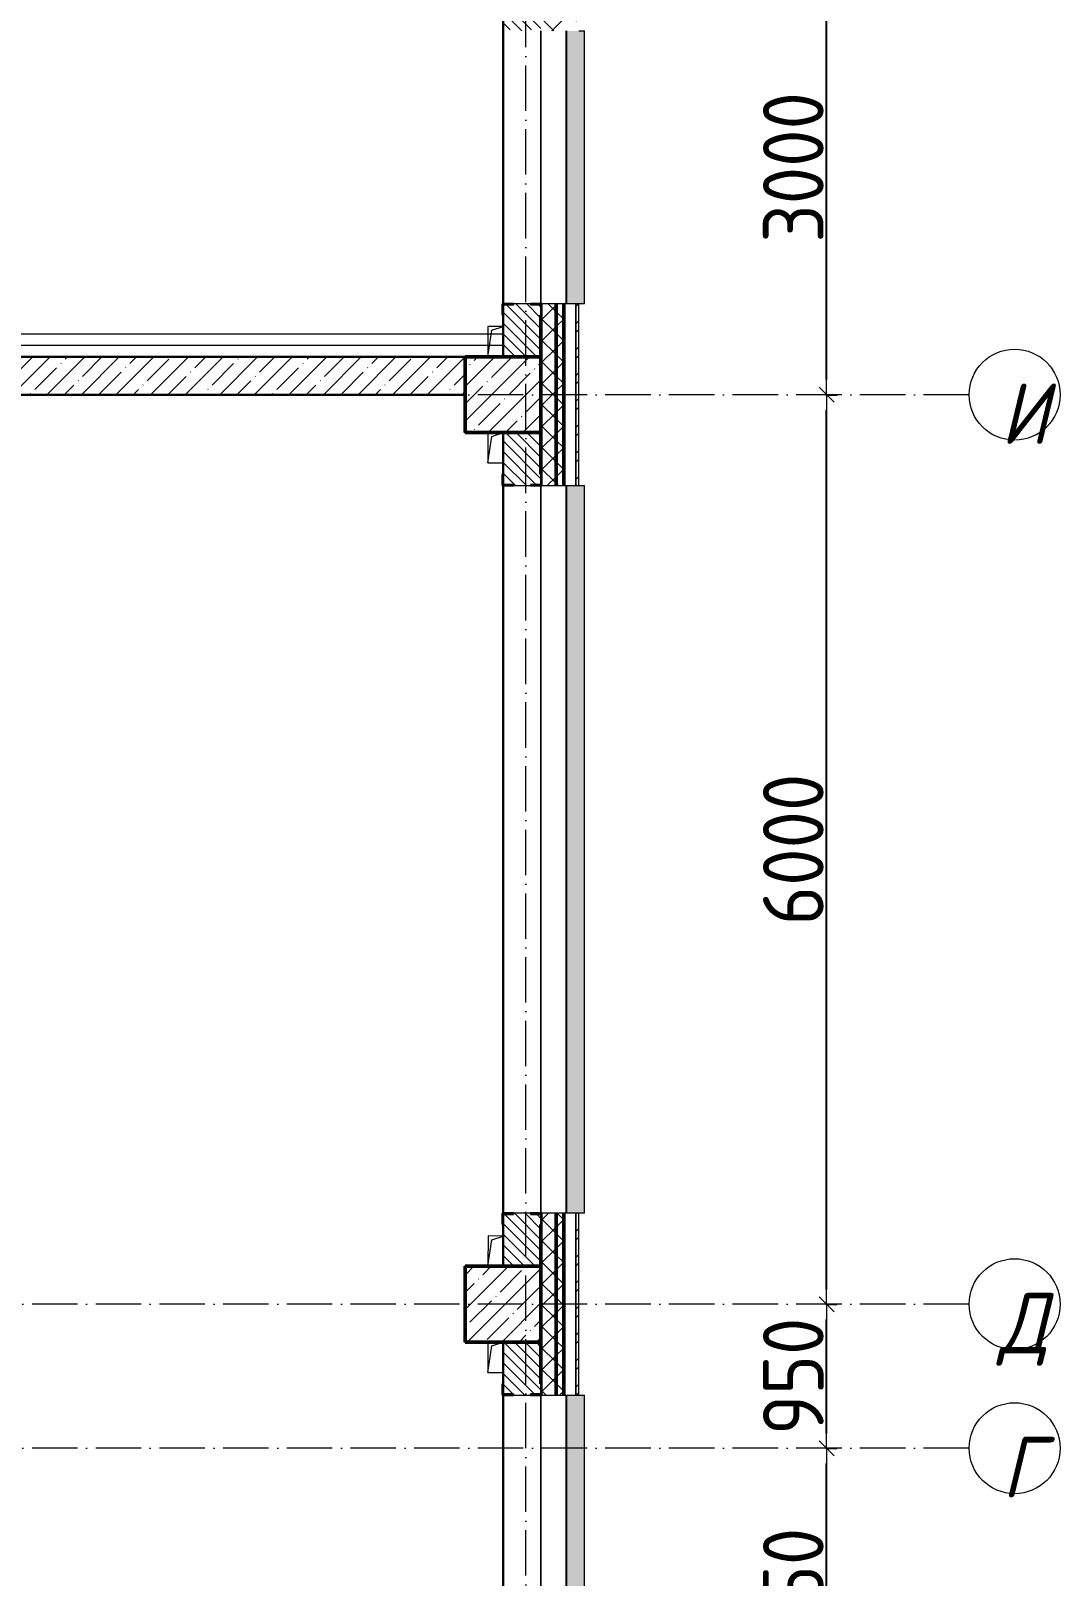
# Model space of a CAD drawing. Header units: millimetres. Extents: x -213536 to 1564669, y -45299 to 942238.
# Drawn here: x 647607 to 654396, y 294819 to 305012 of the extents above; entities that cross this region are included whole.
import ezdxf

# ---------------------------------------------------------------- set-up
doc = ezdxf.new("R2010")
doc.units = ezdxf.units.MM
doc.linetypes.add('50_200_ШТРИХ_1Т_ш5_п1_п1_', pattern=[700, 500, -100, 0, -100])
for name, color, linetype, lineweight in [('3) ЖБ 4м', 3, 'Continuous', 30), ('3.1) ЖБ окна 1.2 м', 102, 'Continuous', 30), ('A-____-____-DIMS', 7, 'Continuous', 9), ('A-DETL-____-OTLN-4', 7, 'Continuous', 18), ('A-GENM-____-MCUT', 7, 'Continuous', 25), ('A-GENM-____-OTLN', 7, 'Continuous', 9), ('A-GENM-____-OTLN-1', 7, 'Continuous', 25), ('A-GLAZ-____-OTLN', 7, 'Continuous', 9), ('A-WALL-____-MCUT-1', 7, 'Continuous', 9), ('A-WALL-____-MCUT-2', 7, 'Continuous', 50), ('A-WALL-____-MCUT-3', 7, 'Continuous', 9), ('A-WALL-____-OTLN', 7, 'Continuous', 9), ('A-WALL-____-PATT-1', 7, 'Continuous', 9), ('A-WALL-FNSH-MCUT-1', 7, 'Continuous', 9), ('S-COLS-____-MCUT', 7, 'Continuous', 50), ('S-COLS-____-OTLN', 7, 'Continuous', 9), ('S-GRID-____-IDEN', 7, 'Continuous', 9), ('S-GRID-____-OTLN-1', 7, '50_200_ШТРИХ_1Т_ш5_п1_п1_', 9)]:
    doc.layers.add(name, color=color, linetype=linetype, lineweight=lineweight)
doc.layers.add('A-GLAZ-____-OTLN-1', color=7, linetype='Continuous', lineweight=9, true_color=0xc0c0c0)
doc.styles.add('ISOCPEUR_I', font='isocpeui.ttf', dxfattribs={"width": 0.9, "height": 2.5})
doc.styles.add('СПДС', font='isocpeur.ttf', dxfattribs={"width": 0.9})
doc.dimstyles.new('Размера А3', dxfattribs={"dimtxt": 200, "dimasz": 100, "dimexe": 70, "dimexo": 100, "dimgap": 20, "dimtad": 1, "dimdec": 0, "dimrnd": 10, "dimzin": 0, "dimdsep": 46, "dimtxsty": 'СПДС', "dimblk": 'ARROWHEAD_6', "dimcen": 1, "dimclrd": 256, "dimclre": 256, "dimclrt": 256, "dimazin": 0, "dimtfac": 1, "dimtdec": 0, "dimtmove": 2, "dimatfit": 3, "dimfxl": 1, "dimtolj": 1, "dimtzin": 0, "dimarcsym": 0})
pattern_1 = [(45, (549721.47, 286281.11), (-70.71068, 70.71068), []), (135, (549721.47, 286281.11), (-70.71068, -70.71068), [])]
pattern_2 = [(135, (549721.475, 286281.11), (-35.35534, -35.35534), [])]

# ---------------------------------------------------------------- blocks, each defined once
blk = doc.blocks.new('BSC_Колонна _Прямоугольная - 500х500-V29-АР1_План отверстий 3 этажа в осях 1-64_А-ГГ')
at = {"layer": 'S-COLS-____-OTLN'}
h = blk.add_hatch(dxfattribs=at)
h.set_pattern_fill('FP_66', color=256, style=0, pattern_type=2)
h.set_pattern_definition([(45, (-101000, -16331.04), (-114.04925, 114.04925), []), (45, (-100885.95, -16331.04), (-114.04925, 114.04925), [201.613, -40.323, 3.353, -36.97])])
h.paths.add_polyline_path([(-250, -250), (250, -250), (250, 250), (-250, 250), (-250, -116)], flags=0)
at = {"layer": 'S-COLS-____-MCUT'}
for p, q in [((250, 250), (-250, 250)), ((-250, 250), (-250, -250)), ((250, -250), (250, 250)), ((-250, -250), (250, -250))]:
    blk.add_line(p, q, dxfattribs=at)
blk = doc.blocks.new('BSC_Колонна _Прямоугольная - 500х500-V80-АР1_План отверстий 3 этажа в осях 1-64_А-ГГ')
at = {"layer": 'S-COLS-____-OTLN'}
h = blk.add_hatch(dxfattribs=at)
h.set_pattern_fill('FP_117', color=256, style=0, pattern_type=2)
h.set_pattern_definition([(45, (-101000, -10331.04), (-114.04925, 114.04925), []), (45, (-100885.95, -10331.04), (-114.04925, 114.04925), [201.613, -40.323, 3.353, -36.97])])
h.paths.add_polyline_path([(-250, -250), (250, -250), (250, 250), (-250, 250), (-250, -137)], flags=0)
at = {"layer": 'S-COLS-____-MCUT'}
for p, q in [((250, 250), (-250, 250)), ((-250, 250), (-250, -250)), ((250, -250), (250, 250)), ((-250, -250), (250, -250))]:
    blk.add_line(p, q, dxfattribs=at)
blk = doc.blocks.new('Фахверк_СКБ_Уголок - 250_2700-27497298-АР1_План отверстий 3 этажа в осях 1-64_А-ГГ')
at = {"layer": 'A-GENM-____-MCUT'}
for p, q in [((200, 181), (125, 181)), ((125, 181), (125, 106)), ((125, 106), (131, 106)), ((131, 106), (131, 175)), ((131, 175), (200, 175)), ((200, 175), (200, 181)), ((131, -6), (125, -6)), ((125, -6), (125, -81)), ((125, -81), (200, -81)), ((131, -75), (131, -6)), ((200, -75), (131, -75)), ((200, -81), (200, -75))]:
    blk.add_line(p, q, dxfattribs=at)
blk = doc.blocks.new('AR_Отверстие прямоугольное _в плите_ - AR_Отверстие прямоугольное _в плите_-V178-АР1_План отверстий 3 этажа в осях 1-64_А-ГГ')
at = {"layer": 'A-GENM-____-OTLN'}
for p, q in [((-50, 100), (-50, -100)), ((-50, -100), (-25, 75)), ((-25, 75), (50, 100)), ((-50, -100), (50, -100))]:
    blk.add_line(p, q, dxfattribs=at)
blk = doc.blocks.new('AR_Отверстие прямоугольное _в плите_ - AR_Отверстие прямоугольное _в плите_-V179-АР1_План отверстий 3 этажа в осях 1-64_А-ГГ')
at = {"layer": 'A-GENM-____-OTLN'}
for p, q in [((50, 100), (-50, 100)), ((-50, 100), (-50, -100)), ((-50, -100), (-25, 75)), ((-25, 75), (50, 100))]:
    blk.add_line(p, q, dxfattribs=at)
blk = doc.blocks.new('AR_Отверстие прямоугольное _в плите_ - AR_Отверстие прямоугольное _в плите_-V182-АР1_План отверстий 3 этажа в осях 1-64_А-ГГ')
at = {"layer": 'A-GENM-____-OTLN'}
for p, q in [((49, 100), (-50, 100)), ((-50, 100), (-50, -100)), ((-50, -100), (-25, 75)), ((-25, 75), (49, 100)), ((-50, -100), (50, -100))]:
    blk.add_line(p, q, dxfattribs=at)
blk = doc.blocks.new('Отлив_СКБ - Отлив витража_120_НВФ-31885687-АР1_План отверстий 3 этажа в осях 1-64_А-ГГ')
at = {"layer": 'A-GLAZ-____-OTLN-1'}
for points in [[(0, 0), (0, -2), (1800, -2), (1800, 0), (534, 0)], [(0, -2), (0, -120), (1800, -120), (1800, -2), (534, -2)]]:
    blk.add_hatch(color=256, dxfattribs=at).paths.add_polyline_path(points, flags=0)
at = {"layer": 'A-GLAZ-____-OTLN'}
for p, q in [((0, 0), (1800, 0)), ((1800, -2), (0, -2)), ((0, -120), (0, -83)), ((1800, -83), (1800, -120)), ((0, -120), (1800, -120))]:
    blk.add_line(p, q, dxfattribs=at)
blk = doc.blocks.new('Отлив_СКБ - Отлив витража_120_НВФ-31885688-АР1_План отверстий 3 этажа в осях 1-64_А-ГГ')
at = {"layer": 'A-GLAZ-____-OTLN-1'}
for points in [[(4275, -2), (4800, -2), (4800, 0), (0, 0), (0, -2), (740, -2)], [(4275, -120), (4800, -120), (4800, -2), (0, -2), (0, -120), (740, -120)]]:
    blk.add_hatch(color=256, dxfattribs=at).paths.add_polyline_path(points, flags=0)
at = {"layer": 'A-GLAZ-____-OTLN'}
for p, q in [((0, 0), (4800, 0)), ((4800, -2), (0, -2)), ((0, -120), (0, -83)), ((4800, -83), (4800, -120)), ((0, -120), (4800, -120))]:
    blk.add_line(p, q, dxfattribs=at)
blk = doc.blocks.new('Ось сетки - Круг_Ø6_00__ISO-2_5_0_9K_-25732049-АР1_План отверстий 3 этажа в осях 1-64_А-ГГ')
at = {"layer": 'S-GRID-____-IDEN'}
blk.add_circle((0, 0), 3, dxfattribs=at)
blk = doc.blocks.new('ARROWHEAD_6')
at = {"color": 0, "linetype": 'Continuous'}
for p, q in [((0, 0), (-1, 0)), ((-0.5, -0.5), (0.5, 0.5))]:
    blk.add_line(p, q, dxfattribs=at)
blk = doc.blocks.new('*D5395')
at = {"layer": 'A-____-____-DIMS', "lineweight": -2, "transparency": 16777216}
for p, q in [((652850, 295662), (652926, 295662)), ((652856, 293712), (652856, 295562)), ((652850, 293612), (652926, 293612))]:
    blk.add_line(p, q, dxfattribs=at)
at = {"layer": 'Defpoints', "color": 0, "lineweight": 50, "transparency": 16777216}
for p in [(652750, 295662), (652856, 295662), (652750, 293612)]:
    blk.add_point(p, dxfattribs=at)
at = {"layer": 'A-____-____-DIMS', "lineweight": -2, "transparency": 16777216, "xscale": 100, "yscale": 100, "zscale": 100}
for p, rotation in [((652856, 295662), 90), ((652856, 293612), 270)]:
    blk.add_blockref('ARROWHEAD_6', p, dxfattribs=dict(at, rotation=rotation))
at = {"layer": 'A-____-____-DIMS', "transparency": 16777216, "insert": (652636, 294637), "char_height": 400, "attachment_point": 5, "rotation": 90, "style": 'СПДС'}
blk.add_mtext('\\A1;2050', dxfattribs=at)
blk = doc.blocks.new('*D5396')
at = {"layer": 'A-____-____-DIMS', "lineweight": -2, "transparency": 16777216}
for p, q in [((652850, 296612), (652926, 296612)), ((652856, 295762), (652856, 296512)), ((652850, 295662), (652926, 295662))]:
    blk.add_line(p, q, dxfattribs=at)
at = {"layer": 'Defpoints', "color": 0, "lineweight": 50, "transparency": 16777216}
for p in [(652750, 296612), (652856, 296612), (652750, 295662)]:
    blk.add_point(p, dxfattribs=at)
at = {"layer": 'A-____-____-DIMS', "lineweight": -2, "transparency": 16777216, "xscale": 100, "yscale": 100, "zscale": 100}
for p, rotation in [((652856, 296612), 90), ((652856, 295662), 270)]:
    blk.add_blockref('ARROWHEAD_6', p, dxfattribs=dict(at, rotation=rotation))
at = {"layer": 'A-____-____-DIMS', "transparency": 16777216, "insert": (652636, 296137), "char_height": 400, "attachment_point": 5, "rotation": 90, "style": 'СПДС'}
blk.add_mtext('\\A1;950', dxfattribs=at)
blk = doc.blocks.new('*D5397')
at = {"layer": 'A-____-____-DIMS', "lineweight": -2, "transparency": 16777216}
for p, q in [((652850, 302612), (652926, 302612)), ((652856, 296712), (652856, 302512)), ((652850, 296612), (652926, 296612))]:
    blk.add_line(p, q, dxfattribs=at)
at = {"layer": 'Defpoints', "color": 0, "lineweight": 50, "transparency": 16777216}
for p in [(652750, 302612), (652856, 302612), (652750, 296612)]:
    blk.add_point(p, dxfattribs=at)
at = {"layer": 'A-____-____-DIMS', "lineweight": -2, "transparency": 16777216, "xscale": 100, "yscale": 100, "zscale": 100}
for p, rotation in [((652856, 302612), 90), ((652856, 296612), 270)]:
    blk.add_blockref('ARROWHEAD_6', p, dxfattribs=dict(at, rotation=rotation))
at = {"layer": 'A-____-____-DIMS', "transparency": 16777216, "insert": (652636, 299612), "char_height": 400, "attachment_point": 5, "rotation": 90, "style": 'СПДС'}
blk.add_mtext('\\A1;6000', dxfattribs=at)
blk = doc.blocks.new('*D5398')
at = {"layer": 'A-____-____-DIMS', "lineweight": -2, "transparency": 16777216}
for p, q in [((652850, 305612), (652926, 305612)), ((652856, 302712), (652856, 305512)), ((652850, 302612), (652926, 302612))]:
    blk.add_line(p, q, dxfattribs=at)
at = {"layer": 'Defpoints', "color": 0, "lineweight": 50, "transparency": 16777216}
for p in [(652750, 305612), (652856, 305612), (652750, 302612)]:
    blk.add_point(p, dxfattribs=at)
at = {"layer": 'A-____-____-DIMS', "lineweight": -2, "transparency": 16777216, "xscale": 100, "yscale": 100, "zscale": 100}
for p, rotation in [((652856, 305612), 90), ((652856, 302612), 270)]:
    blk.add_blockref('ARROWHEAD_6', p, dxfattribs=dict(at, rotation=rotation))
at = {"layer": 'A-____-____-DIMS', "transparency": 16777216, "insert": (652636, 304112), "char_height": 400, "attachment_point": 5, "rotation": 90, "style": 'СПДС'}
blk.add_mtext('\\A1;3000', dxfattribs=at)

msp = doc.modelspace()

# ---------------------------------------------------------------- hatches: boundary and pattern name
at = {"layer": 'A-WALL-____-PATT-1'}
h = msp.add_hatch(dxfattribs=at)
h.set_pattern_fill('FP_1', color=256, style=0, pattern_type=2)
h.set_pattern_definition(pattern_1)
h.paths.add_polyline_path([(651071.5, 284262.2), (651071.5, 285212.2), (650977.5, 285212.2), (650977.5, 285137.2), (650971.5, 285137.2), (650971.5, 284262.2)], flags=0)
h.paths.add_polyline_path([(650977.5, 287012.2), (651071.5, 287012.2), (651071.5, 288212.2), (650977.5, 288212.2), (650977.5, 288137.2), (650971.5, 288137.2), (650971.5, 287087.2), (650977.5, 287087.2), (650977.5, 287015.2)], flags=0)
h.paths.add_polyline_path([(651071.5, 290012.2), (651071.5, 291212.2), (650977.5, 291212.2), (650977.5, 291137.2), (650971.5, 291137.2), (650971.5, 290087.2), (650977.5, 290087.2), (650977.5, 290012.2)], flags=0)
h.paths.add_polyline_path([(651071.5, 293012.2), (651071.5, 294212.2), (650977.5, 294212.2), (650977.5, 294137.2), (650971.5, 294137.2), (650971.5, 293087.2), (650977.5, 293087.2), (650977.5, 293012.2)], flags=0)
h.paths.add_polyline_path([(650977.5, 296012.2), (651071.5, 296012.2), (651071.5, 297212.2), (650977.5, 297212.2), (650977.5, 297137.2), (650971.5, 297137.2), (650971.5, 296087.2), (650977.5, 296087.2), (650977.5, 296018.2)], flags=0)
h.paths.add_polyline_path([(650977.5, 302012.2), (651071.5, 302012.2), (651071.5, 303212.2), (650977.5, 303212.2), (650977.5, 303137.2), (650971.5, 303137.2), (650971.5, 302087.2), (650977.5, 302087.2), (650977.5, 302018.2)], flags=0)
h.paths.add_polyline_path([(650977.5, 305012.2), (651071.5, 305012.2), (651071.5, 306212.2), (650977.5, 306212.2), (650977.5, 306137.2), (650971.5, 306137.2), (650971.5, 305087.2), (650977.5, 305087.2), (650977.5, 305018.2)], flags=0)
h.paths.add_polyline_path([(651071.5, 308012.2), (651071.5, 309212.2), (650977.5, 309212.2), (650977.5, 309137.2), (650971.5, 309137.2), (650971.5, 308087.2), (650977.5, 308087.2), (650977.5, 308012.2)], flags=0)
h.paths.add_polyline_path([(650977.5, 311012.2), (651071.5, 311012.2), (651071.5, 312212.2), (650977.5, 312212.2), (650977.5, 312137.2), (650971.5, 312137.2), (650971.5, 311087.2), (650977.5, 311087.2), (650977.5, 311018.2)], flags=0)
h.paths.add_polyline_path([(651071.5, 314012.2), (651071.5, 315212.2), (650977.5, 315212.2), (650977.5, 315137.2), (650971.5, 315137.2), (650971.5, 314087.2), (650977.5, 314087.2), (650977.5, 314012.2)], flags=0)
h.paths.add_polyline_path([(651071.5, 320012.2), (651071.5, 321212.2), (650977.5, 321212.2), (650977.5, 321137.2), (650971.5, 321137.2), (650971.5, 320087.2), (650977.5, 320087.2), (650977.5, 320012.2)], flags=0)
h.paths.add_polyline_path([(650977.5, 323012.2), (651071.5, 323012.2), (651071.5, 324212.2), (650977.5, 324212.2), (650977.5, 324137.2), (650971.5, 324137.2), (650971.5, 323087.2), (650977.5, 323087.2), (650977.5, 323018.2)], flags=0)
h.paths.add_polyline_path([(651071.5, 326012.2), (651071.5, 327212.2), (650977.5, 327212.2), (650977.5, 327137.2), (650971.5, 327137.2), (650971.5, 326087.2), (650977.5, 326087.2), (650977.5, 326012.2)], flags=0)
h.paths.add_polyline_path([(651071.5, 332012.2), (651071.5, 333077.2), (650971.5, 333077.2), (650971.5, 332087.2), (650977.5, 332087.2), (650977.5, 332012.2)], flags=0)
h = msp.add_hatch(dxfattribs=at)
h.set_pattern_fill('FP_1', color=256, style=0, pattern_type=2)
h.set_pattern_definition(pattern_1)
h.paths.add_polyline_path([(651071.5, 284212.2), (651121.5, 284212.2), (651121.5, 285212.2), (651071.5, 285212.2), (651071.5, 284262.2)], flags=0)
h.paths.add_polyline_path([(651071.5, 287012.2), (651121.5, 287012.2), (651121.5, 288212.2), (651071.5, 288212.2), (651071.5, 287015.2)], flags=0)
h.paths.add_polyline_path([(651121.5, 290012.2), (651121.5, 291212.2), (651071.5, 291212.2), (651071.5, 290012.2)], flags=0)
h.paths.add_polyline_path([(651121.5, 293012.2), (651121.5, 294212.2), (651071.5, 294212.2), (651071.5, 293012.2)], flags=0)
h.paths.add_polyline_path([(651071.5, 296012.2), (651121.5, 296012.2), (651121.5, 297212.2), (651071.5, 297212.2), (651071.5, 296475.5)], flags=0)
h.paths.add_polyline_path([(651071.5, 302012.2), (651121.5, 302012.2), (651121.5, 303212.2), (651071.5, 303212.2), (651071.5, 302495.7)], flags=0)
h.paths.add_polyline_path([(651121.5, 305012.2), (651121.5, 306212.2), (651071.5, 306212.2), (651071.5, 305012.2)], flags=0)
h.paths.add_polyline_path([(651121.5, 308012.2), (651121.5, 309212.2), (651071.5, 309212.2), (651071.5, 308012.2)], flags=0)
h.paths.add_polyline_path([(651071.5, 311012.2), (651121.5, 311012.2), (651121.5, 312212.2), (651071.5, 312212.2), (651071.5, 311096)], flags=0)
h.paths.add_polyline_path([(651071.5, 314012.2), (651121.5, 314012.2), (651121.5, 315212.2), (651071.5, 315212.2), (651071.5, 314536.1)], flags=0)
h.paths.add_polyline_path([(651071.5, 320012.2), (651121.5, 320012.2), (651121.5, 321212.2), (651071.5, 321212.2), (651071.5, 320556.3)], flags=0)
h.paths.add_polyline_path([(651121.5, 323012.2), (651121.5, 324212.2), (651071.5, 324212.2), (651071.5, 323012.2)], flags=0)
h.paths.add_polyline_path([(651071.5, 326012.2), (651121.5, 326012.2), (651121.5, 327212.2), (651071.5, 327212.2), (651071.5, 326576.6)], flags=0)
h.paths.add_polyline_path([(651071.5, 332012.2), (651121.5, 332012.2), (651121.5, 333077.2), (651071.5, 333077.2), (651071.5, 332596.8)], flags=0)
h = msp.add_hatch(dxfattribs=at)
h.set_pattern_fill('FP_3', color=256, style=0, pattern_type=2)
h.set_pattern_definition([(45, (549721.47, 286281.11), (-85.53659, 85.53659), []), (45, (549778.5, 286281.11), (-85.53659, 85.53659), [])])
h.paths.add_polyline_path([(651201.5, 284112.2), (651221.5, 284112.2), (651221.5, 285212.2), (651201.5, 285212.2), (651201.5, 284132.2)], flags=0)
h.paths.add_polyline_path([(651221.5, 287012.2), (651221.5, 288212.2), (651201.5, 288212.2), (651201.5, 287012.2)], flags=0)
h.paths.add_polyline_path([(651201.5, 290012.2), (651221.5, 290012.2), (651221.5, 291212.2), (651201.5, 291212.2), (651201.5, 290455.3)], flags=0)
h.paths.add_polyline_path([(651201.5, 293012.2), (651221.5, 293012.2), (651221.5, 294212.2), (651201.5, 294212.2), (651201.5, 293035.4)], flags=0)
h.paths.add_polyline_path([(651221.5, 296012.2), (651221.5, 297212.2), (651201.5, 297212.2), (651201.5, 296012.2)], flags=0)
h.paths.add_polyline_path([(651221.5, 302012.2), (651221.5, 303212.2), (651201.5, 303212.2), (651201.5, 302012.2)], flags=0)
h.paths.add_polyline_path([(651221.5, 305012.2), (651221.5, 306212.2), (651201.5, 306212.2), (651201.5, 305012.2)], flags=0)
h.paths.add_polyline_path([(651221.5, 308012.2), (651221.5, 309212.2), (651201.5, 309212.2), (651201.5, 308012.2)], flags=0)
h.paths.add_polyline_path([(651201.5, 311012.2), (651221.5, 311012.2), (651221.5, 312212.2), (651201.5, 312212.2), (651201.5, 311096)], flags=0)
h.paths.add_polyline_path([(651221.5, 314012.2), (651221.5, 315212.2), (651201.5, 315212.2), (651201.5, 314012.2)], flags=0)
h.paths.add_polyline_path([(651221.5, 320012.2), (651221.5, 321212.2), (651201.5, 321212.2), (651201.5, 320012.2)], flags=0)
h.paths.add_polyline_path([(651201.5, 323012.2), (651221.5, 323012.2), (651221.5, 324212.2), (651201.5, 324212.2), (651201.5, 323136.4)], flags=0)
h.paths.add_polyline_path([(651221.5, 326012.2), (651221.5, 327212.2), (651201.5, 327212.2), (651201.5, 326012.2)], flags=0)
h.paths.add_polyline_path([(651221.5, 332012.2), (651221.5, 333077.2), (651201.5, 333077.2), (651201.5, 332012.2)], flags=0)
h = msp.add_hatch(dxfattribs=at)
h.set_pattern_fill('FP_6', color=256, style=0, pattern_type=2)
h.set_pattern_definition(pattern_2)
h.paths.add_polyline_path([(650902.5, 302862.2), (650971.5, 302862.2), (650971.5, 303206.2), (650902.5, 303206.2), (650902.5, 303212.2), (650790.5, 303212.2), (650790.5, 303206.2), (650721.5, 303206.2), (650721.5, 302862.2)], flags=0)
h.paths.add_polyline_path([(650902.5, 305012.2), (650902.5, 305018.2), (650971.5, 305018.2), (650971.5, 305362.2), (650721.5, 305362.2), (650721.5, 305018.2), (650790.5, 305018.2), (650790.5, 305012.2)], flags=0)
h = msp.add_hatch(dxfattribs=at)
h.set_pattern_fill('FP_38', color=256, style=0, pattern_type=2)
h.set_pattern_definition([(45, (549721.47, 286281.11), (-114.04925, 114.04925), []), (45, (549835.52, 286281.11), (-114.04925, 114.04925), [201.612, -40.322, 3.353, -36.97])])
h.paths.add_polyline_path([(650471.5, 302612.2), (650471.5, 302862.2), (643471.5, 302862.2), (643471.5, 302612.2), (650453.3, 302612.2)], flags=0)
h = msp.add_hatch(dxfattribs=at)
h.set_pattern_fill('FP_6', color=256, style=0, pattern_type=2)
h.set_pattern_definition(pattern_2)
h.paths.add_polyline_path([(650971.5, 296862.2), (650971.5, 297206.2), (650902.5, 297206.2), (650902.5, 297212.2), (650790.5, 297212.2), (650790.5, 297206.2), (650721.5, 297206.2), (650721.5, 296862.2), (650902.5, 296862.2)], flags=0)
h.paths.add_polyline_path([(650902.5, 302012.2), (650902.5, 302018.2), (650971.5, 302018.2), (650971.5, 302362.2), (650721.5, 302362.2), (650721.5, 302018.2), (650790.5, 302018.2), (650790.5, 302012.2)], flags=0)
h = msp.add_hatch(dxfattribs=at)
h.set_pattern_fill('FP_6', color=256, style=0, pattern_type=2)
h.set_pattern_definition(pattern_2)
h.paths.add_polyline_path([(650721.5, 293862.2), (650971.5, 293862.2), (650971.5, 294206.2), (650902.5, 294206.2), (650902.5, 294212.2), (650790.5, 294212.2), (650790.5, 294206.2), (650721.5, 294206.2), (650721.5, 293895.4)], flags=0)
h.paths.add_polyline_path([(650902.5, 296012.2), (650902.5, 296018.2), (650971.5, 296018.2), (650971.5, 296362.2), (650721.5, 296362.2), (650721.5, 296018.2), (650790.5, 296018.2), (650790.5, 296012.2)], flags=0)

# ---------------------------------------------------------------- linework, layer by layer
at = {"layer": '3) ЖБ 4м'}
for points in [[(643171.5, 302862.2), (650721.5, 302862.2)], [(650721.5, 302362.2), (650471.5, 302362.2), (650471.5, 302612.2), (643621.5, 302612.2)], [(650721.5, 296362.2), (650471.5, 296362.2), (650471.5, 296862.2), (650721.5, 296862.2)]]:
    msp.add_lwpolyline(points, dxfattribs=at)
at = {"layer": '3.1) ЖБ окна 1.2 м'}
for points in [[(650721.5, 302862.2), (650721.5, 305362.2)], [(650721.5, 296862.2), (650721.5, 302362.2)], [(650721.5, 293862.2), (650721.5, 296362.2)]]:
    msp.add_lwpolyline(points, dxfattribs=at)
at = {"layer": 'A-DETL-____-OTLN-4'}
for p, q in [((650721.5, 303012.2), (643171.5, 303012.2)), ((650721.5, 302937.2), (643171.5, 302937.2))]:
    msp.add_line(p, q, dxfattribs=at)
at = {"layer": 'A-WALL-____-MCUT-1'}
for p, q in [((650471.5, 302862.2), (643471.5, 302862.2)), ((643471.5, 302612.2), (650471.5, 302612.2))]:
    msp.add_line(p, q, dxfattribs=at)
at = {"layer": 'A-WALL-____-MCUT-2'}
for p, q in [((651071.5, 302012.2), (651071.5, 303212.2)), ((651121.5, 302012.2), (651121.5, 303212.2)), ((650971.5, 303137.2), (650971.5, 302862.2)), ((650971.5, 302362.2), (650971.5, 302087.2)), ((651071.5, 296012.2), (651071.5, 297212.2)), ((651121.5, 296012.2), (651121.5, 297212.2)), ((650971.5, 296862.2), (650971.5, 297137.2)), ((650971.5, 296362.2), (650971.5, 296087.2))]:
    msp.add_line(p, q, dxfattribs=at)
at = {"layer": 'A-WALL-____-MCUT-3'}
for p, q in [((650902.5, 303212.2), (650790.5, 303212.2)), ((651201.5, 303212.2), (650977.5, 303212.2)), ((651201.5, 302012.2), (651201.5, 303212.2)), ((650721.5, 303137.2), (650721.5, 302862.2)), ((650721.5, 302362.2), (650721.5, 302087.2)), ((650790.5, 302012.2), (650902.5, 302012.2)), ((650977.5, 302012.2), (651201.5, 302012.2)), ((650902.5, 297212.2), (650790.5, 297212.2)), ((651201.5, 297212.2), (650977.5, 297212.2)), ((651201.5, 296012.2), (651201.5, 297212.2)), ((650721.5, 297137.2), (650721.5, 296862.2)), ((650721.5, 296362.2), (650721.5, 296087.2)), ((650790.5, 296012.2), (650902.5, 296012.2)), ((650977.5, 296012.2), (651201.5, 296012.2))]:
    msp.add_line(p, q, dxfattribs=at)
at = {"layer": 'A-WALL-____-OTLN'}
for p, q in [((650721.5, 303212.2), (650721.5, 305012.2)), ((650971.5, 303212.2), (650971.5, 305012.2)), ((650971.5, 305012.2), (650971.5, 303212.2)), ((650721.5, 297212.2), (650721.5, 302012.2)), ((650971.5, 297212.2), (650971.5, 302012.2)), ((650971.5, 302012.2), (650971.5, 297212.2)), ((650721.5, 294212.2), (650721.5, 296012.2)), ((650971.5, 294212.2), (650971.5, 296012.2)), ((650971.5, 296012.2), (650971.5, 294212.2))]:
    msp.add_line(p, q, dxfattribs=at)
at = {"layer": 'A-WALL-FNSH-MCUT-1'}
for p, q in [((651221.5, 303212.2), (651201.5, 303212.2)), ((651201.5, 303212.2), (651201.5, 302012.2)), ((651221.5, 302012.2), (651221.5, 303212.2)), ((651201.5, 302012.2), (651221.5, 302012.2)), ((651221.5, 297212.2), (651201.5, 297212.2)), ((651201.5, 297212.2), (651201.5, 296012.2)), ((651221.5, 296012.2), (651221.5, 297212.2)), ((651201.5, 296012.2), (651221.5, 296012.2))]:
    msp.add_line(p, q, dxfattribs=at)
at = {"layer": 'S-GRID-____-OTLN-1', "color": 251, "ltscale": 0.6, "true_color": 0x636466}
for p, q in [((650871.5, 281798.5), (650871.5, 336162.1)), ((653795.9, 302612.2), (617048.2, 302612.2)), ((653795.9, 296612.2), (642742.7, 296612.2)), ((653795.9, 295662.2), (545291.6, 295662.2))]:
    msp.add_line(p, q, dxfattribs=at)

# ---------------------------------------------------------------- block references
at = {"layer": 'A-GENM-____-OTLN'}
for name, p in [('AR_Отверстие прямоугольное _в плите_ - AR_Отверстие прямоугольное _в плите_-V179-АР1_План отверстий 3 этажа в осях 1-64_А-ГГ', (650671.5, 302962.2)), ('AR_Отверстие прямоугольное _в плите_ - AR_Отверстие прямоугольное _в плите_-V178-АР1_План отверстий 3 этажа в осях 1-64_А-ГГ', (650671.5, 302262.2)), ('AR_Отверстие прямоугольное _в плите_ - AR_Отверстие прямоугольное _в плите_-V178-АР1_План отверстий 3 этажа в осях 1-64_А-ГГ', (650671.5, 296262.2))]:
    msp.add_blockref(name, p, dxfattribs=at)
at = {"layer": 'A-GENM-____-OTLN', "rotation": 359.7830200212787}
msp.add_blockref('AR_Отверстие прямоугольное _в плите_ - AR_Отверстие прямоугольное _в плите_-V182-АР1_План отверстий 3 этажа в осях 1-64_А-ГГ', (650671.9, 296962.3), dxfattribs=at)
at = {"layer": 'A-GENM-____-OTLN-1'}
for p, rotation in [((650796.5, 303337.2), 269.9999999999999), ((650896.5, 301887.2), 89.9999999999999), ((650796.5, 297337.2), 269.9999999999999), ((650896.5, 295887.2), 89.9999999999999)]:
    msp.add_blockref('Фахверк_СКБ_Уголок - 250_2700-27497298-АР1_План отверстий 3 этажа в осях 1-64_А-ГГ', p, dxfattribs=dict(at, rotation=rotation))
at = {"layer": 'A-GLAZ-____-OTLN', "rotation": 90}
for name, p in [('Отлив_СКБ - Отлив витража_120_НВФ-31885687-АР1_План отверстий 3 этажа в осях 1-64_А-ГГ', (651138.5, 303212.2)), ('Отлив_СКБ - Отлив витража_120_НВФ-31885688-АР1_План отверстий 3 этажа в осях 1-64_А-ГГ', (651138.5, 297212.2)), ('Отлив_СКБ - Отлив витража_120_НВФ-31885687-АР1_План отверстий 3 этажа в осях 1-64_А-ГГ', (651138.5, 294212.2))]:
    msp.add_blockref(name, p, dxfattribs=at)
at = {"layer": 'S-COLS-____-OTLN'}
for name, p in [('BSC_Колонна _Прямоугольная - 500х500-V29-АР1_План отверстий 3 этажа в осях 1-64_А-ГГ', (650721.5, 302612.2)), ('BSC_Колонна _Прямоугольная - 500х500-V80-АР1_План отверстий 3 этажа в осях 1-64_А-ГГ', (650721.5, 296612.2))]:
    msp.add_blockref(name, p, dxfattribs=at)
at = {"layer": 'S-GRID-____-IDEN', "xscale": 99.99999999999993, "yscale": 99.99999999999993, "zscale": 99.99999999999993, "rotation": 89.99999999999982}
for p in [(654095.9, 302612.2), (654095.9, 296612.2), (654095.9, 295662.2)]:
    msp.add_blockref('Ось сетки - Круг_Ø6_00__ISO-2_5_0_9K_-25732049-АР1_План отверстий 3 этажа в осях 1-64_А-ГГ', p, dxfattribs=at)

# ---------------------------------------------------------------- texts
at = {"layer": 'S-GRID-____-IDEN', "char_height": 400, "attachment_point": 1, "style": 'ISOCPEUR_I'}
for s, insert, width in [('\\fISOCPEUR|b0|i1|c204|p34|;\\W.9;И', (654003.1, 302688.2), 223.671), ('\\fISOCPEUR|b0|i1|c204|p34|;\\W.9;Д', (653991.4, 296688.2), 252.532), ('\\fISOCPEUR|b0|i1|c204|p34|;\\W.9;Г', (654012.1, 295738.2), 202.025)]:
    msp.add_mtext(s, dxfattribs=dict(at, insert=insert, width=width))

# ---------------------------------------------------------------- dimensions: what is measured, and where the dimension line sits
at = {"layer": 'A-____-____-DIMS'}
for base, p1, p2, picture, middle in [((652855.7, 305612.2), (652749.7, 302612.2), (652749.7, 305612.2), '*D5398', (652635.7, 304112.2)), ((652855.7, 302612.2), (652749.7, 296612.2), (652749.7, 302612.2), '*D5397', (652635.7, 299612.2)), ((652855.7, 296612.2), (652749.7, 295662.2), (652749.7, 296612.2), '*D5396', (652635.7, 296137.2)), ((652855.7, 295662.2), (652749.7, 293612.2), (652749.7, 295662.2), '*D5395', (652635.7, 294637.2))]:
    dim = msp.add_linear_dim(base=base, p1=p1, p2=p2, angle=90, dimstyle='Размера А3', override={"dimtxt": 400}, dxfattribs=at)
    dim.commit()
    dim.dimension.update_dxf_attribs({"geometry": picture, "text_midpoint": middle})

doc.saveas('drawing.dxf')
